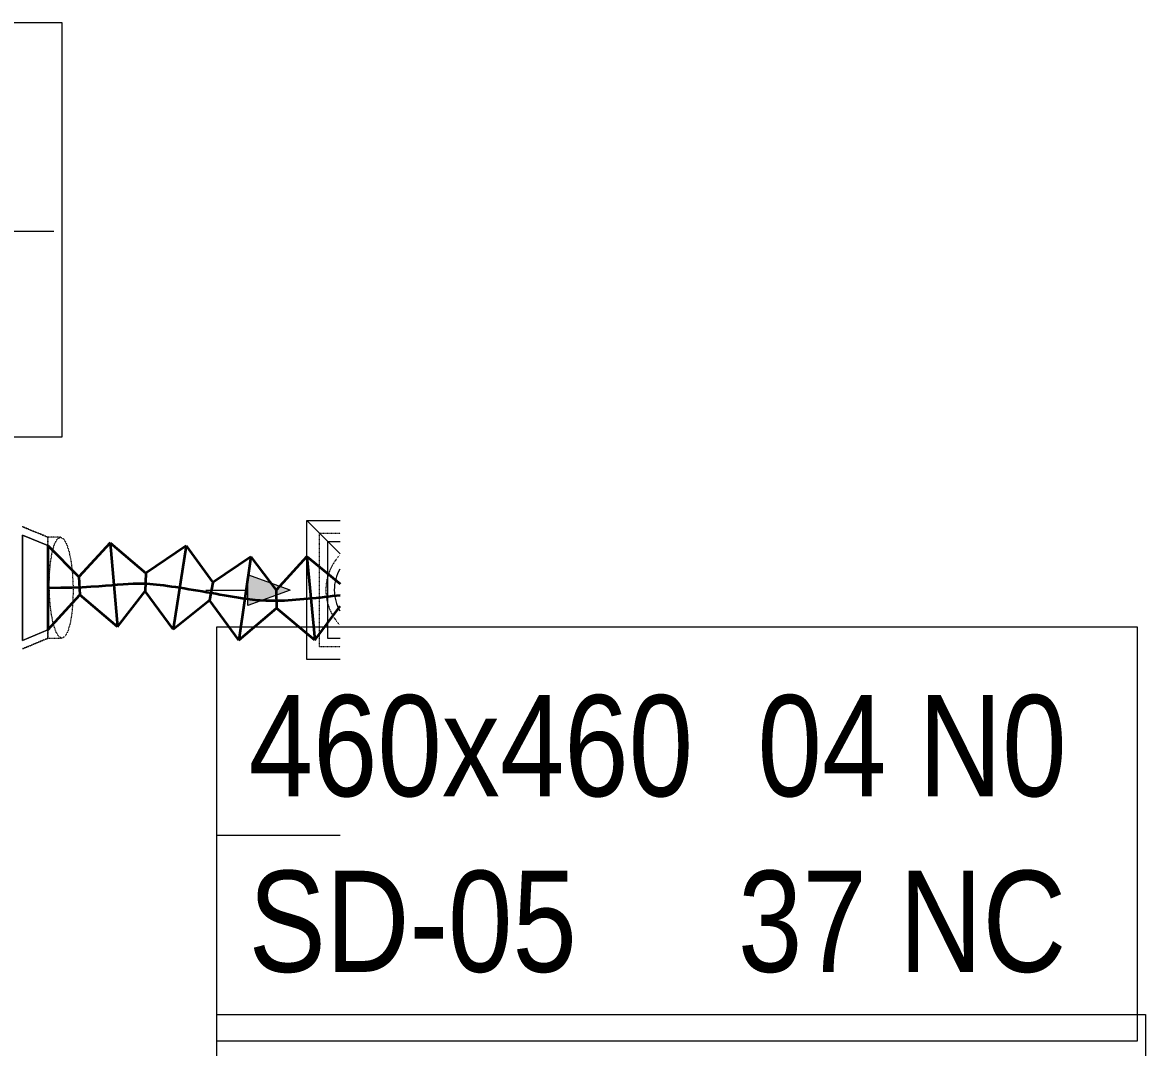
# Model space of a CAD drawing. Header units: inches. Extents: x -83664 to 20107, y -47222 to 19398.
# Drawn here: x 15513 to 18178, y -36325 to -33892 of the extents above; entities that cross this region are included whole.
import ezdxf

# ---------------------------------------------------------------- set-up
doc = ezdxf.new("R2010")
doc.units = ezdxf.units.IN
doc.header["$MEASUREMENT"] = 0
doc.linetypes.add('Center', pattern=[29.999999, 12, -6, 6, -6])
doc.linetypes.add('Hidden 0_50', pattern=[1.0584, 0.5292, -0.5292])
for name, color, linetype, lineweight, true_color in [('A-DETL', 7, 'Continuous', 18, 0x00a600), ('M-HVAC-DUCT', 7, 'Continuous', 9, 0xffe97f), ('M-HVAC-DUCT-PATT', 7, 'Continuous', 35, 0x007f00)]:
    doc.layers.add(name, color=color, linetype=linetype, lineweight=lineweight, true_color=true_color)
for name, color, linetype, lineweight in [('A-DETL-GENF', 7, 'Continuous', 9), ('G-ANNO-TEXT', 7, 'Continuous', 9), ('M-HVAC-CDFF', 7, 'Continuous', 9), ('M-HVAC-DUCT-CNTR', 7, 'Center', 9)]:
    doc.layers.add(name, color=color, linetype=linetype, lineweight=lineweight)
doc.styles.add('Arial Narrow_21', font='ARIALN.TTF', dxfattribs={"height": 240})

# ---------------------------------------------------------------- blocks, each defined once
blk = doc.blocks.new('GCE-AT-Return Air Rectangular Diffuser - 230x230-V38-FIRST FLOOR AC CONDITIONING LAYOUT - PART A')
at = {"layer": 'A-DETL-GENF', "true_color": 0xff00ff}
blk.add_hatch(color=6, dxfattribs=at).paths.add_polyline_path([(-305, -36.4), (-205, 0), (-305, 36.4)])
at = {"layer": 'A-DETL-GENF', "color": 6, "true_color": 0xff00ff}
for p, q in [((-165, 165), (-85.8, 165)), ((-165, -165), (-165, 165)), ((-165, 165), (-85.8, 85.8)), ((-205, 0), (-305, 36.4)), ((-305, -36.4), (-305, 36.4)), ((-405, 0), (-305, 0)), ((-205, 0), (-305, -36.4)), ((-85.8, -165), (-165, -165))]:
    blk.add_line(p, q, dxfattribs=at)
blk = doc.blocks.new('M_Rectangular to Round Transition - Angle - 45 Degree-7607740-FIRST FLOOR AC CONDITIONING LAYOUT - PART A')
at = {"layer": 'M-HVAC-DUCT', "color": 6, "true_color": 0xff00ff}
for p, q in [((0, 125), (60.4, 100)), ((60.4, 100), (0, 125)), ((0, 125), (0, -125)), ((0, -125), (0, 125)), ((60.4, 0), (60.4, 100)), ((60.4, 0), (60.4, 100)), ((60.4, -100), (60.4, 0)), ((60.4, -100), (60.4, 0)), ((0, -125), (60.4, -100)), ((60.4, -100), (0, -125))]:
    blk.add_line(p, q, dxfattribs=at)
blk = doc.blocks.new('M_Rectangular to Round Transition - Angle - 45 Degree-V29-FIRST FLOOR AC CONDITIONING LAYOUT - PART A')
at = {"layer": 'M-HVAC-DUCT', "color": 6, "true_color": 0xff00ff}
for p, q in [((167694.4, 90135.5), (167723.6, 90135.5)), ((167694.4, 89905.5), (167694.4, 90135.5)), ((167723.6, 89905.5), (167694.4, 89905.5))]:
    blk.add_line(p, q, dxfattribs=at)
for start, end in [(150.1672, 180), (180, 209.8328)]:
    blk.add_arc((167809.4, 90020.5), 100, start, end, dxfattribs=at)
blk = doc.blocks.new('TEMW-SMBZ-HO-BM-HVAC-00002_rvt-1-FIRST FLOOR AC CONDITIONING LAYOUT - PART A')
at = {"layer": 'M-HVAC-DUCT', "color": 6, "linetype": 'Hidden 0_50', "true_color": 0xff00ff}
for p, q in [((166969.3, 63283.6), (167029.7, 63258.6)), ((167029.7, 63258.6), (166969.3, 63283.6)), ((167059.6, 63258.6), (167029.7, 63258.6)), ((167029.7, 63258.6), (167029.7, 63018.6)), ((167029.7, 63258.6), (167029.7, 63018.6)), ((167059.6, 63258.6), (167029.7, 63258.6)), ((167029.7, 63138.6), (167029.7, 63258.6)), ((167029.7, 63138.6), (167029.7, 63258.6)), ((167674.4, 62998.2), (167674.4, 63268.2)), ((167674.4, 63268.2), (167723.6, 63268.2)), ((167029.7, 63018.6), (167029.7, 63138.6)), ((167029.7, 63018.6), (167029.7, 63138.6)), ((166969.3, 62993.6), (167029.7, 63018.6)), ((167029.7, 63018.6), (166969.3, 62993.6)), ((167029.7, 63018.6), (167063, 63018.6)), ((167029.7, 63018.6), (167063, 63018.6)), ((167723.6, 62998.2), (167674.4, 62998.2))]:
    blk.add_line(p, q, dxfattribs=at)
at = {"layer": 'M-HVAC-DUCT', "color": 6, "linetype": 'Hidden 0_50', "true_color": 0xff00ff, "flags": 128}
for points in [[(167063, 63018.6), (167055.6, 63022.7), (167048.5, 63034.7), (167042.4, 63053.8), (167037.5, 63078.6), (167034.3, 63107.6), (167032.9, 63138.6), (167033.4, 63169.7), (167035.9, 63198.6), (167040, 63223.5), (167045.6, 63242.5), (167052.3, 63254.5), (167059.6, 63258.6)], [(167059.6, 63258.6), (167067, 63254.5), (167074, 63242.5), (167080.2, 63223.5), (167085, 63198.6), (167088.2, 63169.7), (167089.6, 63138.6), (167089.1, 63107.6), (167086.7, 63078.6), (167082.5, 63053.8), (167076.9, 63034.7), (167070.2, 63022.7), (167063, 63018.6)]]:
    blk.add_lwpolyline(points, dxfattribs=at)
at = {"layer": 'M-HVAC-DUCT', "color": 6, "linetype": 'Hidden 0_50', "true_color": 0xff00ff}
for start, end in [(136.3291, 180), (180, 223.6709)]:
    blk.add_arc((167809.4, 63133.2), 120, start, end, dxfattribs=at)
at = {"layer": 'M-HVAC-DUCT-CNTR', "color": 6, "linetype": 'Continuous', "lineweight": 35, "true_color": 0xff00ff}
blk.add_open_spline([(167029.7, 63138.6), (167202.2, 63138.6), (167209.5, 63165), (167478.1, 63115), (167563.2, 63103.3), (167675.7, 63115.3), (167723.6, 63121.3)], degree=3, knots=[0, 0, 0, 0, 1.698272, 2.511187, 3.218297, 3.983626, 3.983626, 3.983626, 3.983626], dxfattribs=at)
at = {"layer": 'M-HVAC-DUCT-PATT', "color": 6, "true_color": 0xff00ff}
for p, q in [((167177.8, 63244.9), (167103.5, 63164.9)), ((167177.8, 63244.9), (167262.4, 63173.2)), ((167177.8, 63244.9), (167195, 63045.6)), ((167177.8, 63244.9), (167195, 63045.6)), ((167029.7, 63238.6), (167103.5, 63164.9)), ((167029.7, 63238.6), (167029.7, 63038.6)), ((167029.7, 63238.6), (167029.7, 63038.6)), ((167357.9, 63237.8), (167262.4, 63173.2)), ((167357.9, 63237.8), (167327.3, 63040.2)), ((167357.9, 63237.8), (167327.3, 63040.2)), ((167357.9, 63237.8), (167420.9, 63151.3)), ((167511.7, 63212), (167420.9, 63151.3)), ((167511.7, 63212), (167482.9, 63014.1)), ((167511.7, 63212), (167482.9, 63014.1)), ((167511.7, 63212), (167571.6, 63133.1)), ((167644.1, 63213), (167571.6, 63133.1)), ((167644.1, 63213), (167723.6, 63147.9)), ((167644.1, 63213), (167663.4, 63013.9)), ((167644.1, 63213), (167663.4, 63013.9)), ((167103.5, 63164.9), (167105.2, 63121.8)), ((167262.4, 63173.2), (167260.5, 63130.1)), ((167420.9, 63151.3), (167413.4, 63108.8)), ((167029.7, 63038.6), (167105.2, 63121.8)), ((167195, 63045.6), (167105.2, 63121.8)), ((167195, 63045.6), (167260.5, 63130.1)), ((167327.3, 63040.2), (167260.5, 63130.1)), ((167571.6, 63133.1), (167572.4, 63090)), ((167327.3, 63040.2), (167413.4, 63108.8)), ((167482.9, 63014.1), (167413.4, 63108.8)), ((167482.9, 63014.1), (167572.4, 63090)), ((167663.4, 63013.9), (167572.4, 63090)), ((167663.4, 63013.9), (167723.6, 63094.6))]:
    blk.add_line(p, q, dxfattribs=at)
at = {"layer": 'M-HVAC-CDFF', "color": 6, "linetype": 'Hidden 0_50', "lineweight": 9, "true_color": 0xff00ff}
blk.add_blockref('GCE-AT-Return Air Rectangular Diffuser - 230x230-V38-FIRST FLOOR AC CONDITIONING LAYOUT - PART A', (167809.4, 63133.2), dxfattribs=at)
at = {"layer": 'M-HVAC-DUCT', "color": 6, "linetype": 'Hidden 0_50', "lineweight": 9, "true_color": 0xff00ff}
for name, p in [('M_Rectangular to Round Transition - Angle - 45 Degree-7607740-FIRST FLOOR AC CONDITIONING LAYOUT - PART A', (166969.3, 63138.6)), ('M_Rectangular to Round Transition - Angle - 45 Degree-V29-FIRST FLOOR AC CONDITIONING LAYOUT - PART A', (0, -26887.3))]:
    blk.add_blockref(name, p, dxfattribs=at)
blk = doc.blocks.new('TEMW-SMBZ-HO-BM-HVAC-00002_rvt-2-FIRST FLOOR AC CONDITIONING LAYOUT - PART A')
at = {"layer": 'M-HVAC-DUCT', "color": 6, "linetype": 'Hidden 0_50', "true_color": 0xff00ff}
for p, q in [((166969.3, 63283.6), (167029.7, 63258.6)), ((167029.7, 63258.6), (166969.3, 63283.6)), ((167059.6, 63258.6), (167029.7, 63258.6)), ((167029.7, 63258.6), (167029.7, 63018.6)), ((167029.7, 63258.6), (167029.7, 63018.6)), ((167059.6, 63258.6), (167029.7, 63258.6)), ((167029.7, 63138.6), (167029.7, 63258.6)), ((167029.7, 63138.6), (167029.7, 63258.6)), ((167674.4, 62998.2), (167674.4, 63268.2)), ((167674.4, 63268.2), (167723.6, 63268.2)), ((167029.7, 63018.6), (167029.7, 63138.6)), ((167029.7, 63018.6), (167029.7, 63138.6)), ((166969.3, 62993.6), (167029.7, 63018.6)), ((167029.7, 63018.6), (166969.3, 62993.6)), ((167029.7, 63018.6), (167063, 63018.6)), ((167029.7, 63018.6), (167063, 63018.6)), ((167723.6, 62998.2), (167674.4, 62998.2))]:
    blk.add_line(p, q, dxfattribs=at)
at = {"layer": 'M-HVAC-DUCT', "color": 6, "linetype": 'Hidden 0_50', "true_color": 0xff00ff, "flags": 128}
for points in [[(167063, 63018.6), (167055.6, 63022.7), (167048.5, 63034.7), (167042.4, 63053.8), (167037.5, 63078.6), (167034.3, 63107.6), (167032.9, 63138.6), (167033.4, 63169.7), (167035.9, 63198.6), (167040, 63223.5), (167045.6, 63242.5), (167052.3, 63254.5), (167059.6, 63258.6)], [(167059.6, 63258.6), (167067, 63254.5), (167074, 63242.5), (167080.2, 63223.5), (167085, 63198.6), (167088.2, 63169.7), (167089.6, 63138.6), (167089.1, 63107.6), (167086.7, 63078.6), (167082.5, 63053.8), (167076.9, 63034.7), (167070.2, 63022.7), (167063, 63018.6)]]:
    blk.add_lwpolyline(points, dxfattribs=at)
at = {"layer": 'M-HVAC-DUCT', "color": 6, "linetype": 'Hidden 0_50', "true_color": 0xff00ff}
for start, end in [(136.3291, 180), (180, 223.6709)]:
    blk.add_arc((167809.4, 63133.2), 120, start, end, dxfattribs=at)
at = {"layer": 'M-HVAC-DUCT-CNTR', "color": 6, "linetype": 'Continuous', "lineweight": 35, "true_color": 0xff00ff}
blk.add_open_spline([(167029.7, 63138.6), (167202.2, 63138.6), (167209.5, 63165), (167478.1, 63115), (167563.2, 63103.3), (167675.7, 63115.3), (167723.6, 63121.3)], degree=3, knots=[0, 0, 0, 0, 1.698272, 2.511187, 3.218297, 3.983626, 3.983626, 3.983626, 3.983626], dxfattribs=at)
at = {"layer": 'M-HVAC-DUCT-PATT', "color": 6, "true_color": 0xff00ff}
for p, q in [((167177.8, 63244.9), (167103.5, 63164.9)), ((167177.8, 63244.9), (167262.4, 63173.2)), ((167177.8, 63244.9), (167195, 63045.6)), ((167177.8, 63244.9), (167195, 63045.6)), ((167029.7, 63238.6), (167103.5, 63164.9)), ((167029.7, 63238.6), (167029.7, 63038.6)), ((167029.7, 63238.6), (167029.7, 63038.6)), ((167357.9, 63237.8), (167262.4, 63173.2)), ((167357.9, 63237.8), (167327.3, 63040.2)), ((167357.9, 63237.8), (167327.3, 63040.2)), ((167357.9, 63237.8), (167420.9, 63151.3)), ((167511.7, 63212), (167420.9, 63151.3)), ((167511.7, 63212), (167482.9, 63014.1)), ((167511.7, 63212), (167482.9, 63014.1)), ((167511.7, 63212), (167571.6, 63133.1)), ((167644.1, 63213), (167571.6, 63133.1)), ((167644.1, 63213), (167723.6, 63147.9)), ((167644.1, 63213), (167663.4, 63013.9)), ((167644.1, 63213), (167663.4, 63013.9)), ((167103.5, 63164.9), (167105.2, 63121.8)), ((167262.4, 63173.2), (167260.5, 63130.1)), ((167420.9, 63151.3), (167413.4, 63108.8)), ((167029.7, 63038.6), (167105.2, 63121.8)), ((167195, 63045.6), (167105.2, 63121.8)), ((167195, 63045.6), (167260.5, 63130.1)), ((167327.3, 63040.2), (167260.5, 63130.1)), ((167571.6, 63133.1), (167572.4, 63090)), ((167327.3, 63040.2), (167413.4, 63108.8)), ((167482.9, 63014.1), (167413.4, 63108.8)), ((167482.9, 63014.1), (167572.4, 63090)), ((167663.4, 63013.9), (167572.4, 63090)), ((167663.4, 63013.9), (167723.6, 63094.6))]:
    blk.add_line(p, q, dxfattribs=at)
at = {"layer": 'M-HVAC-CDFF', "color": 6, "linetype": 'Hidden 0_50', "lineweight": 9, "true_color": 0xff00ff}
blk.add_blockref('GCE-AT-Return Air Rectangular Diffuser - 230x230-V38-FIRST FLOOR AC CONDITIONING LAYOUT - PART A', (167809.4, 63133.2), dxfattribs=at)
at = {"layer": 'M-HVAC-DUCT', "color": 6, "linetype": 'Hidden 0_50', "lineweight": 9, "true_color": 0xff00ff}
for name, p in [('M_Rectangular to Round Transition - Angle - 45 Degree-7607740-FIRST FLOOR AC CONDITIONING LAYOUT - PART A', (166969.3, 63138.6)), ('M_Rectangular to Round Transition - Angle - 45 Degree-V29-FIRST FLOOR AC CONDITIONING LAYOUT - PART A', (0, -26887.3))]:
    blk.add_blockref(name, p, dxfattribs=at)

msp = doc.modelspace()

# ---------------------------------------------------------------- linework, layer by layer
at = {"layer": 'A-DETL', "color": 7, "lineweight": 9}
for p, q in [((13402, -34387), (15587, -34387)), ((15973.5, -35821), (16266.9, -35821))]:
    msp.add_line(p, q, dxfattribs=at)
at = {"layer": 'G-ANNO-TEXT', "flags": 128}
for points in [[(13402.8, -33892.1), (15606.3, -33892.1), (15606.3, -34876.1), (13402.8, -34876.1)], [(15974.3, -35326), (18158.3, -35326), (18158.3, -36310), (15974.3, -36310)], [(15974.3, -36246), (18177.8, -36246), (18177.8, -37230), (15974.3, -37230)]]:
    msp.add_lwpolyline(points, close=True, dxfattribs=at)

# ---------------------------------------------------------------- block references
at = {"lineweight": 5}
for name in ['TEMW-SMBZ-HO-BM-HVAC-00002_rvt-1-FIRST FLOOR AC CONDITIONING LAYOUT - PART A', 'TEMW-SMBZ-HO-BM-HVAC-00002_rvt-2-FIRST FLOOR AC CONDITIONING LAYOUT - PART A']:
    msp.add_blockref(name, (-151456.7, -98372.2), dxfattribs=at)

# ---------------------------------------------------------------- texts
at = {"layer": 'G-ANNO-TEXT', "char_height": 240, "attachment_point": 1, "style": 'Arial Narrow_21'}
for s, insert, width in [('460x460  04 N0', (16049.3, -35488.4), 2441.138), ('SD-05     37 NC', (16049.3, -35905.2), 2453.164)]:
    msp.add_mtext(s, dxfattribs=dict(at, insert=insert, width=width))

doc.saveas('drawing.dxf')
